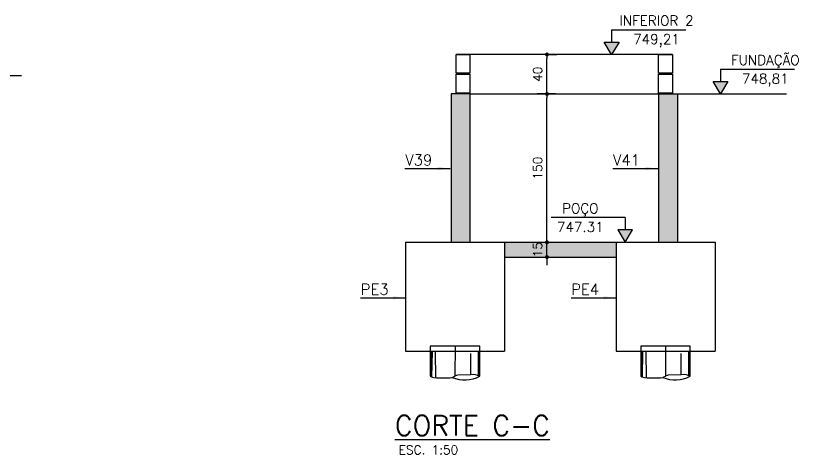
# Model space of a CAD drawing. Extents: x -15987 to 10953, y -16747 to -1189.
# Drawn here: x 8820 to 9611, y -16376 to -15932 of the extents above; entities that cross this region are included whole.
import ezdxf
from ezdxf.enums import TextEntityAlignment as Align

# ---------------------------------------------------------------- set-up
doc = ezdxf.new("R2010")
doc.units = 0
doc.header["$LTSCALE"] = 25
for name, color, linetype in [('BLOCO', 3, 'Continuous'), ('COTA', 1, 'Continuous'), ('H2', 252, 'Continuous'), ('Linha_fina', 1, 'Continuous'), ('P-D', 2, 'Continuous'), ('Pena_1', 1, 'Continuous'), ('Pena_2', 2, 'Continuous'), ('TEXTO', 3, 'Continuous')]:
    doc.layers.add(name, color=color, linetype=linetype)
doc.styles.add('COTA', font='romans.shx')
doc.styles.get("Standard").update_dxf_attribs({"font": 'romans.shx'})
doc.styles.add('TEXTO', font='romans.shx', dxfattribs={"height": 10})
doc.styles.add('Texto1', font='romans.shx', dxfattribs={"height": 9})
doc.styles.add('Texto3', font='romans.shx', dxfattribs={"height": 20})
doc.dimstyles.new('forma', dxfattribs={"dimscale": 5, "dimtxt": 1.8, "dimasz": 0.8, "dimexe": 2, "dimexo": 1, "dimgap": 1, "dimtad": 1, "dimdec": 1, "dimzin": 9, "dimtxsty": 'COTA', "dimblk1": 'DOT', "dimblk2": 'DOT', "dimsah": 1, "dimcen": 0, "dimdle": 1, "dimclrd": 256, "dimclre": 256, "dimclrt": 2, "dimadec": 0, "dimazin": 0, "dimtfac": 1, "dimtdec": 0, "dimtmove": 0, "dimatfit": 3, "dimfxl": 1, "dimtolj": 1, "dimtzin": 0, "dimarcsym": 0})

# ---------------------------------------------------------------- blocks, each defined once
blk = doc.blocks.new('A$C5309c8dd')
at = {"layer": 'Pena_1'}
for p, q in [((-29.21, 0), (29.12, 0)), ((24.95, 5), (-25.05, 5)), ((-25.05, 5), (-25.05, 0.6)), ((-25.05, 0.59), (-25.04, -25.58)), ((0.01, 5.5), (-0.04, -25.58)), ((24.56, -25.39), (24.55, 0.24)), ((24.95, 0.6), (24.95, 5)), ((24.96, -25.58), (24.95, 0.6)), ((-24.49, -25.84), (-24.15, -1.3)), ((-23.38, -26.31), (-22.89, -0.97)), ((-19.36, -27.3), (-19.59, -1.08)), ((15.88, -23.95), (15.87, -2.62)), ((23.68, -24.99), (23.67, -0.97))]:
    blk.add_line(p, q, dxfattribs=at)
for points in [[(-25.04, -25.58), (-23.93, -26.1), (-22.83, -26.51), (-21.31, -26.94), (-18.77, -27.29), (-5.26, -27.2), (-2.82, -26.69), (-1.63, -26.29), (-0.04, -25.58)], [(24.96, -25.58), (23.84, -25.05), (22.75, -24.64), (21.22, -24.21), (18.68, -23.86), (15.88, -23.95), (2.73, -24.46), (1.54, -24.86), (-0.04, -25.58)]]:
    blk.add_lwpolyline(points, dxfattribs=at)
blk.add_arc((9.91, 2.77), 32.09, 246.63435, 297.96273, dxfattribs=at)
blk = doc.blocks.new('_Dot')
at = {"color": 0, "linetype": 'ByBlock', "lineweight": -2}
blk.add_line((-0.5, 0), (-1, 0), dxfattribs=at)
at = {"color": 0, "linetype": 'ByBlock', "const_width": 0.5}
blk.add_lwpolyline([(-0.25, 0, 1), (0.25, 0, 1)], format="xyb", close=True, dxfattribs=at)
blk = doc.blocks.new('*D20')
at = {"layer": 'COTA', "lineweight": -2, "transparency": 16777216}
for p, q in [((9357.2, -16157.17), (9357.2, -16153.17)), ((9357.2, -16176.17), (9357.2, -16161.17)), ((9359.27, -16161.17), (9367.2, -16161.17)), ((9359.27, -16176.17), (9367.2, -16176.17)), ((9357.2, -16180.17), (9357.2, -16184.17))]:
    blk.add_line(p, q, dxfattribs=at)
at = {"layer": 'Defpoints', "color": 0, "transparency": 16777216}
for p in [(9354.27, -16161.17), (9357.2, -16161.17), (9354.27, -16176.17)]:
    blk.add_point(p, dxfattribs=at)
at = {"layer": 'COTA', "lineweight": -2, "transparency": 16777216, "xscale": 4, "yscale": 4, "zscale": 4}
for p, rotation in [((9357.2, -16161.17), 270), ((9357.2, -16176.17), 90)]:
    blk.add_blockref('_Dot', p, dxfattribs=dict(at, rotation=rotation))
at = {"layer": 'COTA', "color": 2, "transparency": 16777216, "insert": (9347.7, -16168.67), "char_height": 9, "attachment_point": 5, "rotation": 90, "style": 'COTA'}
blk.add_mtext('\\A1;15 ', dxfattribs=at)
blk = doc.blocks.new('*D21')
at = {"layer": 'COTA', "lineweight": -2, "transparency": 16777216}
for p, q in [((9365.77, -16011.17), (9347.2, -16011.17)), ((9357.2, -16157.17), (9357.2, -16015.17)), ((9359.98, -16161.17), (9367.2, -16161.17))]:
    blk.add_line(p, q, dxfattribs=at)
at = {"layer": 'Defpoints', "color": 0, "transparency": 16777216}
for p in [(9357.2, -16011.17), (9370.77, -16011.17), (9354.98, -16161.17)]:
    blk.add_point(p, dxfattribs=at)
at = {"layer": 'COTA', "lineweight": -2, "transparency": 16777216, "xscale": 4, "yscale": 4, "zscale": 4}
for p, rotation in [((9357.2, -16011.17), 90), ((9357.2, -16161.17), 270)]:
    blk.add_blockref('_Dot', p, dxfattribs=dict(at, rotation=rotation))
at = {"layer": 'COTA', "color": 2, "transparency": 16777216, "insert": (9347.7, -16086.17), "char_height": 9, "attachment_point": 5, "rotation": 90, "style": 'COTA'}
blk.add_mtext('\\A1;150 ', dxfattribs=at)
blk = doc.blocks.new('elevação_d')
at = {"layer": 'Linha_fina', "linetype": 'Continuous'}
blk.add_hatch(color=256, dxfattribs=at).paths.add_polyline_path([(0, 0), (1.5, 2.5), (-1.5, 2.5)])
at = {"layer": 'Linha_fina'}
for p, q in [((0, 5), (0, 2.5)), ((0, 5), (15, 5)), ((0, 0), (-1.5, 2.5)), ((-1.5, 2.5), (1.5, 2.5)), ((1.5, 2.5), (0, 0))]:
    blk.add_line(p, q, dxfattribs=at)
at = {"layer": 'TEXTO', "linetype": 'Continuous', "style": 'TEXTO'}
for p in [(9.07, 5.25), (9.07, 1.5)]:
    blk.add_attdef('XXXX.XX', text='', height=2, dxfattribs=at).set_placement(p, align=Align.BOTTOM_CENTER)
blk = doc.blocks.new('*D19')
at = {"layer": 'COTA', "lineweight": -2, "transparency": 16777216}
for p, q in [((9355.52, -15971.17), (9367.2, -15971.17)), ((9357.2, -16007.17), (9357.2, -15975.17)), ((9365.77, -16011.17), (9347.2, -16011.17))]:
    blk.add_line(p, q, dxfattribs=at)
at = {"layer": 'Defpoints', "color": 0, "transparency": 16777216}
for p in [(9350.52, -15971.17), (9357.2, -15971.17), (9370.77, -16011.17)]:
    blk.add_point(p, dxfattribs=at)
at = {"layer": 'COTA', "lineweight": -2, "transparency": 16777216, "xscale": 4, "yscale": 4, "zscale": 4}
for p, rotation in [((9357.2, -15971.17), 90), ((9357.2, -16011.17), 270)]:
    blk.add_blockref('_Dot', p, dxfattribs=dict(at, rotation=rotation))
at = {"layer": 'COTA', "color": 2, "transparency": 16777216, "insert": (9347.7, -15991.17), "char_height": 9, "attachment_point": 5, "rotation": 90, "style": 'COTA'}
blk.add_mtext('\\A1;40 ', dxfattribs=at)
blk = doc.blocks.new('ss')
at = {"layer": 'Linha_fina'}
blk.add_solid([(0, 0), (-2.5, -0.29), (-2.5, 0.3)], dxfattribs=at)

msp = doc.modelspace()

# ---------------------------------------------------------------- hatches: boundary and pattern name
at = {"layer": 'H2'}
h = msp.add_hatch(color=256, dxfattribs=at)
h.paths.add_polyline_path([(9279.17, -16011.17), (9260.17, -16011.17), (9260.17, -16161.17), (9279.17, -16161.17)])
h.paths.add_polyline_path([(9489.17, -16011.17), (9470.17, -16011.17), (9470.17, -16161.17), (9489.17, -16161.17)])
msp.add_hatch(color=256, dxfattribs=at).paths.add_polyline_path([(9427.17, -16176.17), (9427.17, -16161.17), (9314.17, -16161.17), (9314.17, -16176.17)])

# ---------------------------------------------------------------- linework, layer by layer
at = {"layer": 'BLOCO', "linetype": 'Continuous'}
for p, q in [((9260.17, -16011.17), (9260.17, -16161.17)), ((9279.17, -16011.17), (9260.17, -16011.17)), ((9279.17, -16011.17), (9279.17, -16161.17)), ((9470.17, -16011.17), (9470.17, -16161.17)), ((9489.17, -16011.17), (9489.17, -16161.17)), ((9214.17, -16161.17), (9527.17, -16161.17)), ((9314.17, -16176.17), (9427.17, -16176.17))]:
    msp.add_line(p, q, dxfattribs=at)
at = {"layer": 'COTA'}
for p, q in [((9484.17, -15971.17), (9265.17, -15971.17)), ((9279.17, -16011.17), (9599.5, -16011.17))]:
    msp.add_line(p, q, dxfattribs=at)
at = {"layer": 'Linha_fina'}
for p, q in [((9213.53, -16086.6), (9259.13, -16086.6)), ((9423.77, -16086.6), (9469.37, -16086.6)), ((9168.57, -16217.41), (9214.17, -16217.41)), ((9381.57, -16217.41), (9427.17, -16217.41))]:
    msp.add_line(p, q, dxfattribs=at)
at = {"layer": 'Pena_1'}
msp.add_line((8294.6, -15992.39), (8825.57, -15992.39), dxfattribs=at)
for points in [[(9265.17, -15990.17), (9265.17, -15971.17), (9279.17, -15971.17), (9279.17, -15990.17)], [(9470.17, -15990.17), (9470.17, -15971.17), (9484.17, -15971.17), (9484.17, -15990.17)], [(9265.17, -16010.17), (9265.17, -15991.17), (9279.17, -15991.17), (9279.17, -16010.17)], [(9470.17, -16010.17), (9470.17, -15991.17), (9484.17, -15991.17), (9484.17, -16010.17)]]:
    msp.add_lwpolyline(points, close=True, dxfattribs=at)
at = {"layer": 'Pena_2'}
for p, q in [((9214.17, -16161.17), (9214.17, -16271.17)), ((9314.17, -16161.17), (9314.17, -16271.17)), ((9427.17, -16161.17), (9427.17, -16271.17)), ((9527.17, -16161.17), (9527.17, -16271.17)), ((9214.17, -16271.17), (9314.17, -16271.17)), ((9427.17, -16271.17), (9527.17, -16271.17))]:
    msp.add_line(p, q, dxfattribs=at)

# ---------------------------------------------------------------- block references
at = {"layer": 'COTA'}
ref = msp.add_blockref('elevação_d', (9436.28, -16161.17), dxfattribs=dict(at, xscale=-5, yscale=5, zscale=5))
ref.add_attrib('XXXX.XX', 'POÇO', dxfattribs={"layer": 'TEXTO', "linetype": 'Continuous', "height": 10, "style": 'TEXTO'}).set_placement((9390.92, -16134.92), align=Align.BOTTOM_CENTER)
ref.add_attrib('XXXX.XX', '747.31', dxfattribs={"layer": 'TEXTO', "linetype": 'Continuous', "height": 10, "style": 'TEXTO'}).set_placement((9390.92, -16153.67), align=Align.BOTTOM_CENTER)
at = {"layer": 'Pena_1'}
ref = msp.add_blockref('elevação_d', (9422.63, -15971.17), dxfattribs=dict(at, xscale=5, yscale=5, zscale=5))
ref.add_attrib('XXXX.XX', 'INFERIOR 2', dxfattribs={"layer": 'TEXTO', "linetype": 'Continuous', "height": 10, "style": 'TEXTO'}).set_placement((9467.98, -15944.92), align=Align.BOTTOM_CENTER)
ref.add_attrib('XXXX.XX', '749,21', dxfattribs={"layer": 'TEXTO', "linetype": 'Continuous', "height": 10, "style": 'TEXTO'}).set_placement((9467.98, -15963.67), align=Align.BOTTOM_CENTER)
ref = msp.add_blockref('elevação_d', (9532.7, -16011.17), dxfattribs=dict(at, xscale=5, yscale=5, zscale=5))
ref.add_attrib('XXXX.XX', 'FUNDAÇÃO', dxfattribs={"layer": 'TEXTO', "linetype": 'Continuous', "height": 10, "style": 'TEXTO'}).set_placement((9578.05, -15984.92), align=Align.BOTTOM_CENTER)
ref.add_attrib('XXXX.XX', '748,81', dxfattribs={"layer": 'TEXTO', "linetype": 'Continuous', "height": 10, "style": 'TEXTO'}).set_placement((9578.05, -16003.67), align=Align.BOTTOM_CENTER)
at = {"layer": 'Pena_1', "xscale": 5, "yscale": 5, "zscale": 5}
for p in [(9259.13, -16086.6), (9469.37, -16086.6), (9214.17, -16217.41), (9427.17, -16217.41)]:
    msp.add_blockref('ss', p, dxfattribs=at)
at = {"layer": 'Pena_2'}
for p in [(9264.17, -16271.17), (9477.17, -16271.17)]:
    msp.add_blockref('A$C5309c8dd', p, dxfattribs=at)

# ---------------------------------------------------------------- texts
at = {"layer": 'P-D', "linetype": 'Continuous'}
for s, p in [('V39', (9213.81, -16083.52)), ('V41', (9424.05, -16083.52)), ('PE3', (9168.75, -16214.33)), ('PE4', (9381.75, -16214.33))]:
    msp.add_text(s, height=11, dxfattribs=at).set_placement(p)
at = {"layer": 'TEXTO', "color": 4, "style": 'Texto3'}
msp.add_text('%%UCORTE C-C', height=20, dxfattribs=at).set_placement((9203.33, -16356.54))
at = {"layer": 'TEXTO', "color": 2, "style": 'Texto1'}
msp.add_text('ESC. 1:50', height=9, dxfattribs=at).set_placement((9207.19, -16375.72))

# ---------------------------------------------------------------- dimensions: what is measured, and where the dimension line sits
at = {"layer": 'COTA'}
for base, p1, p2, picture, middle in [((9357.2, -15971.17), (9370.77, -16011.17), (9350.52, -15971.17), '*D19', (9347.7, -15991.17)), ((9357.2, -16011.17), (9354.98, -16161.17), (9370.77, -16011.17), '*D21', (9347.7, -16086.17))]:
    dim = msp.add_linear_dim(base=base, p1=p1, p2=p2, angle=90, dimstyle='forma', override={"dimpost": ' ', "dimtmove": 1}, dxfattribs=at)
    dim.commit()
    dim.dimension.update_dxf_attribs({"geometry": picture, "text_midpoint": middle})
dim = msp.add_linear_dim(base=(9357.2, -16161.17), p1=(9354.27, -16176.17), p2=(9354.27, -16161.17), angle=90, dimstyle='forma', override={"dimpost": ' '}, dxfattribs=at)
dim.commit()
dim.dimension.update_dxf_attribs({"geometry": '*D20', "text_midpoint": (9357.2, -16168.67), "dimtype": 128})

doc.saveas('drawing.dxf')
